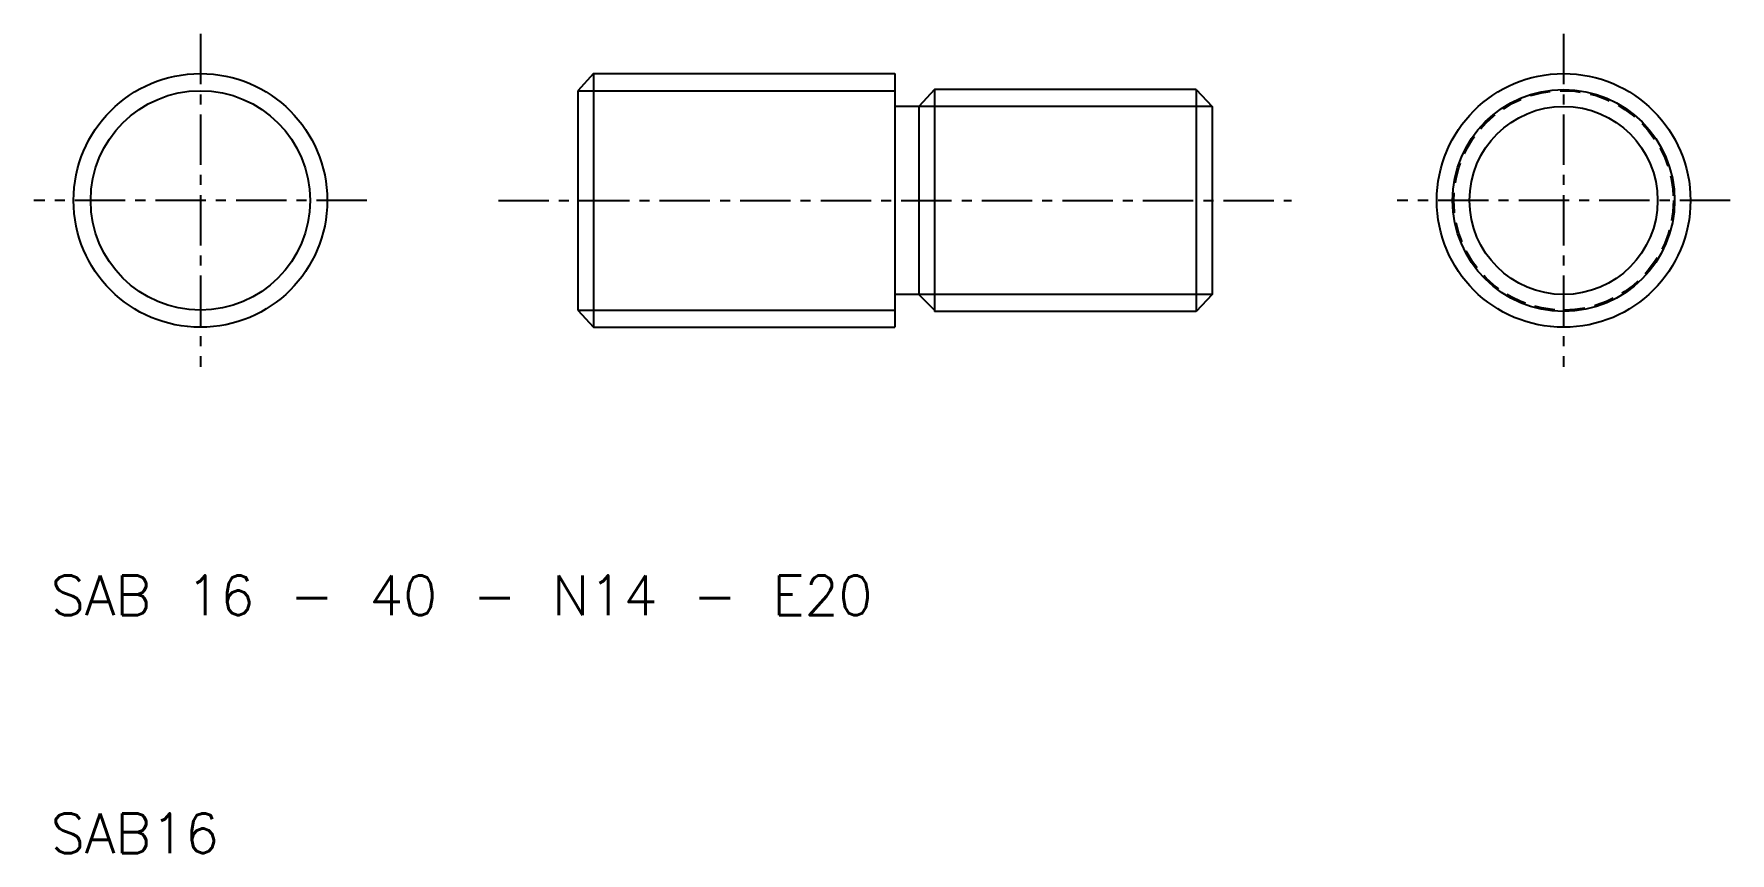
# Model space of a CAD drawing. Extents: x 12 to 119, y 10 to 62.
import ezdxf

# ---------------------------------------------------------------- set-up
doc = ezdxf.new("R2010")
doc.units = 0
doc.header["$LTSCALE"] = 0.1
doc.linetypes.add('CENTER', pattern=[50.8, 31.75, -6.35, 6.35, -6.35])
doc.linetypes.add('DASHED', pattern=[19.05, 12.7, -6.35])
doc.layers.get('0').update_dxf_attribs({"linetype": 'CONTINUOUS'})
doc.layers.add('CENTER', color=1, linetype='CONTINUOUS')
doc.styles.get("Standard").update_dxf_attribs({"font": 'txt.shx', "bigfont": 'bigfont.shx'})

msp = doc.modelspace()

# ---------------------------------------------------------------- linework, layer by layer
for p, q in [((47.22, 59.14), (46.22, 58.06)), ((47.22, 59.14), (47.22, 43.14)), ((47.22, 59.14), (66.22, 59.14)), ((66.22, 59.14), (66.22, 43.14)), ((46.22, 58.06), (46.22, 44.22)), ((68.72, 58.14), (67.72, 57.07)), ((68.72, 58.14), (68.72, 44.14)), ((85.22, 58.14), (68.72, 58.14)), ((85.22, 58.14), (85.22, 44.14)), ((85.22, 58.14), (86.22, 57.07)), ((67.72, 57.07), (66.22, 57.07)), ((67.72, 57.07), (67.72, 45.22)), ((86.22, 57.07), (86.22, 45.22)), ((67.72, 45.22), (66.22, 45.22)), ((67.72, 45.22), (68.72, 44.22)), ((86.22, 45.22), (85.22, 44.14)), ((46.22, 44.22), (47.22, 43.14)), ((85.22, 44.14), (68.72, 44.14)), ((47.22, 43.14), (66.22, 43.14))]:
    msp.add_line(p, q)
at = {"color": 3}
for p, q in [((46.22, 58.06), (66.22, 58.06)), ((86.22, 57.07), (67.72, 57.07)), ((86.22, 45.22), (67.72, 45.22)), ((46.22, 44.22), (66.22, 44.22))]:
    msp.add_line(p, q, dxfattribs=at)
for centre, radius in [((22.42, 51.14), 8), ((108.39, 51.14), 8), ((108.39, 51.14), 7)]:
    msp.add_circle(centre, radius)
for centre, radius in [((22.42, 51.14), 6.92), ((108.39, 51.14), 5.93)]:
    msp.add_circle(centre, radius, dxfattribs=at)
at = {"color": 3, "linetype": 'DASHED'}
msp.add_circle((108.39, 51.14), 6.92, dxfattribs=at)
at = {"layer": 'CENTER', "linetype": 'CENTER'}
for p, q in [((22.42, 61.64), (22.42, 40.64)), ((108.39, 61.64), (108.39, 40.64)), ((32.92, 51.14), (11.92, 51.14)), ((41.22, 51.14), (91.22, 51.14)), ((118.89, 51.14), (97.89, 51.14))]:
    msp.add_line(p, q, dxfattribs=at)

# ---------------------------------------------------------------- texts
for s, p in [('SAB 16 - 40 - N14 - E20', (12.99, 24.99)), ('SAB16', (12.99, 9.99))]:
    msp.add_text(s, height=2.5).set_placement(p)

doc.saveas('drawing.dxf')
